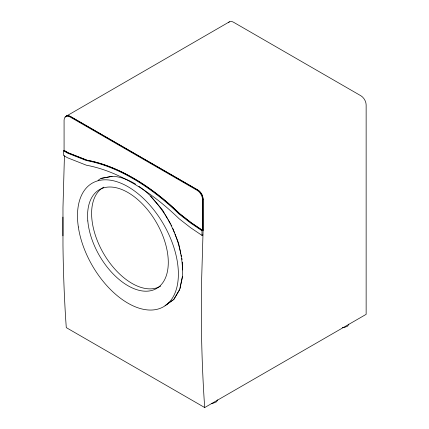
<?xml version="1.0" encoding="UTF-8"?>
<svg xmlns="http://www.w3.org/2000/svg" width="429" height="429" viewBox="0 0 429 429"><rect width="100%" height="100%" fill="white"/><g stroke="black" fill="none" stroke-linecap="round" stroke-linejoin="round"><path stroke-width="0.64" d="M64.441 155.62L62.972 207.674L62.972 245.19A1663.791 960.595 -60 0 0 65.658 318.602L66.281 327.627L204.708 407.55L366.141 314.35L366.141 104.842A7.4 4.274 60 0 0 360.907 95.78L233.515 22.228A8.205 4.735 60 0 0 228.491 22.678M65.417 116.983A8.205 4.735 60 0 1 70.442 116.532L197.833 190.085A7.4 4.269 60 0 1 203.073 199.147L203.11 230.089L201.399 287.596L201.399 325.112A1663.791 960.595 -60 0 0 204.091 398.525L204.708 407.55M203.083 230.384L203.073 199.147M180.035 288.61L180.791 284.91M180.925 284.261L182.561 276.485M217.632 399.849L216.565 401.791L213.015 403.303L211.754 403.308M348.793 324.126L347.731 326.067L344.181 327.574L342.294 327.584M173.745 299.458L179.708 289.344L182.497 275.997C183.478 249.951 173.573 223.938 157.223 203.904L150.654 196.241M179.574 289.789L173.943 299.345L166.216 304.799M165.031 305.646L173.139 299.914M98.037 180.394L100.761 178.48L112.098 176.373M66.468 116.055L229.413 21.82M202.896 234.872L201.989 235.398L190.61 227.708L179.145 218.758A203.737 117.626 60 0 0 86.395 165.213L67.567 157.792L63.556 155.475L63.556 150.815L64.162 150.466L68.168 152.783L87.001 160.199A203.737 117.626 60 0 1 179.751 213.749L191.216 222.699L202.59 230.389M201.989 235.398L201.989 230.738L203.11 230.089M100.965 178.362L112.205 176.314A71.343 41.189 60 0 1 135.618 184.154M63.556 150.815L67.567 153.132L86.395 160.553A203.737 117.626 60 0 1 179.145 214.098L190.61 223.048L201.989 230.738M164.468 213.315L162.457 209.872L150.756 196.182A71.343 41.189 60 0 0 138.916 186.309M165.138 214.462L167.482 218.474M168.152 219.621L170.495 223.638M171.16 224.785L171.831 225.933M174.973 234.03L178.571 243.082L180.797 253.48M172.796 228.432L174.49 232.802M202.408 195.699L203.11 199.115M181.88 258.43L182.132 259.561M181.076 254.778L181.494 256.724M182.314 262.098L182.534 269.975M62.913 217.085L62.913 235.843M160.709 286.084A57.073 32.953 60 0 1 103.346 253.105A57.073 32.953 60 0 1 103.802 187.135M65.465 116.951A8.199 4.735 60 0 1 70.485 116.511L197.876 190.058A7.395 4.269 60 0 1 202.408 195.688M86.915 160.253L68.082 152.831L64.077 150.515L64.077 120.206A8.205 4.735 60 0 1 69.879 116.86L197.27 190.406A7.4 4.274 60 0 1 202.504 199.474L202.504 230.437L191.13 222.748L179.665 213.798A203.737 117.626 60 0 0 86.915 160.253M78.341 226.995A71.343 41.189 60 0 0 160.746 308.119A71.343 41.189 60 0 0 144.702 199.678A71.343 41.189 60 0 0 78.341 226.995M87.806 220.951A57.073 32.953 60 0 0 151.748 290.476A57.073 32.953 60 0 0 144.235 205.888A57.073 32.953 60 0 0 87.806 220.951"/></g></svg>
